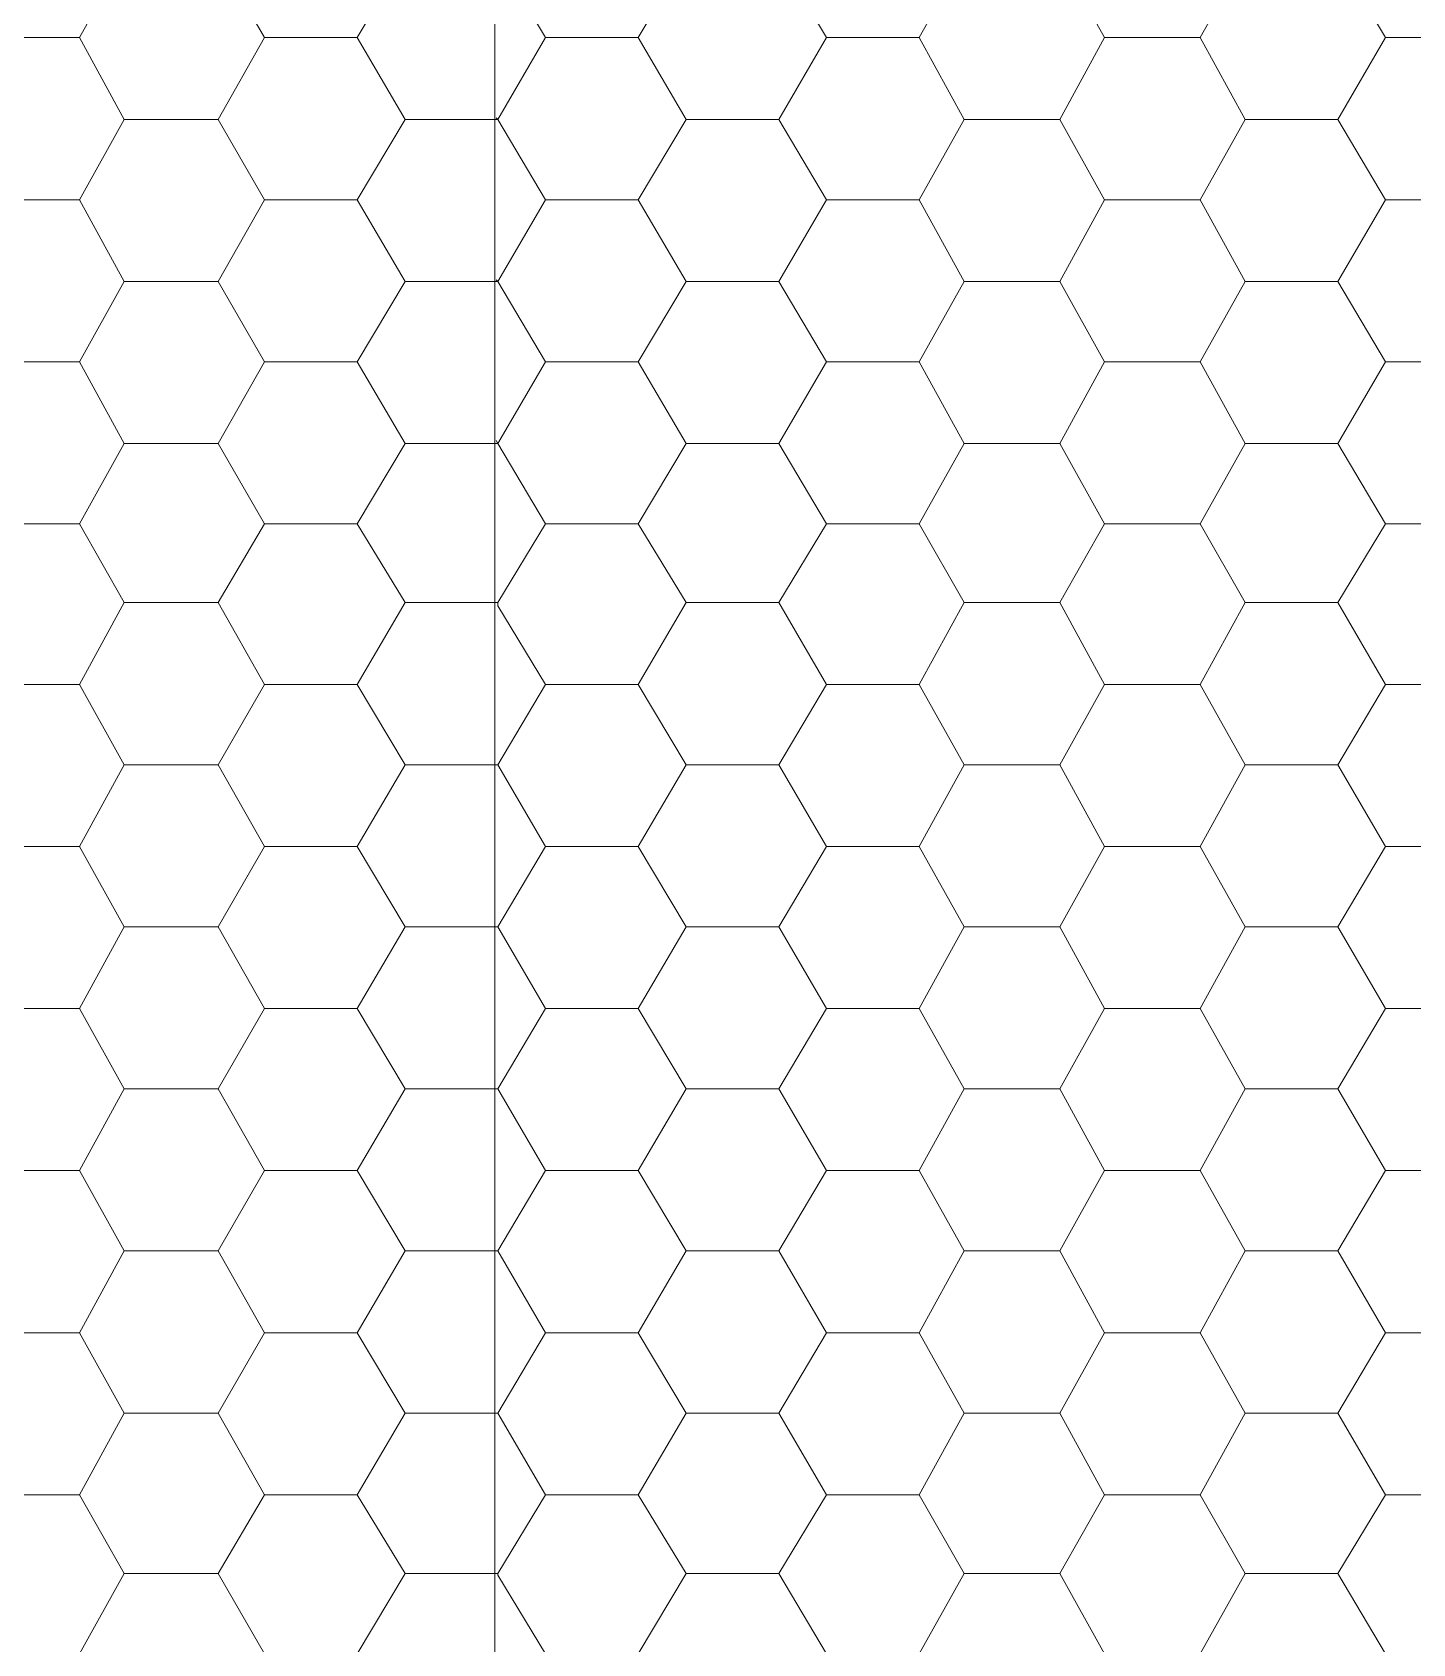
# Model space of a CAD drawing. Header units: millimetres. Extents: x 2928 to 3112, y 1220 to 1280.
# Drawn here: x 3055.415 to 3056.894, y 1271.571 to 1273.298 of the extents above; entities that cross this region are included whole.
import ezdxf

# ---------------------------------------------------------------- set-up
doc = ezdxf.new("R2010")
doc.units = ezdxf.units.MM

msp = doc.modelspace()

# ---------------------------------------------------------------- linework, layer by layer
at = {"color": 253, "linetype": 'Continuous', "lineweight": 5, "true_color": 0x9a9a9a}
msp.add_lwpolyline([(3055.91041, 1268.70214), (3055.91041, 1277.52782), (3056.53066, 1277.52782)], dxfattribs=at)
at = {"color": 9, "linetype": 'Continuous', "lineweight": 13, "true_color": 0xbababa}
for points in [[(3055.46549, 1273.29196), (3055.51346, 1273.37796), (3055.51346, 1273.37796)], [(3055.66397, 1273.29196), (3055.61435, 1273.37796), (3055.61435, 1273.37796)], [(3055.76321, 1273.29196), (3055.81448, 1273.37796), (3055.81448, 1273.37796)], [(3055.96499, 1273.29196), (3055.91372, 1273.37796), (3055.91372, 1273.37796)], [(3056.06423, 1273.29196), (3056.11551, 1273.37796), (3056.11551, 1273.37796)], [(3056.26602, 1273.29196), (3056.21475, 1273.37796), (3056.21475, 1273.37796)], [(3056.36526, 1273.29196), (3056.41323, 1273.37796), (3056.41323, 1273.37796)], [(3056.56374, 1273.29196), (3056.51577, 1273.37796), (3056.51577, 1273.37796)], [(3056.66629, 1273.29196), (3056.71425, 1273.37796), (3056.71425, 1273.37796)], [(3056.86476, 1273.29196), (3056.81349, 1273.37796), (3056.81349, 1273.37796)], [(3055.3646, 1273.29196), (3055.46549, 1273.29196), (3055.46549, 1273.29196)], [(3055.51346, 1273.2043), (3055.46549, 1273.29196), (3055.46549, 1273.29196)], [(3055.61435, 1273.2043), (3055.66397, 1273.29196), (3055.66397, 1273.29196)], [(3055.66397, 1273.29196), (3055.76321, 1273.29196), (3055.76321, 1273.29196)], [(3055.81448, 1273.2043), (3055.76321, 1273.29196), (3055.76321, 1273.29196)], [(3055.91372, 1273.2043), (3055.96499, 1273.29196), (3055.96499, 1273.29196)], [(3055.96499, 1273.29196), (3056.06423, 1273.29196), (3056.06423, 1273.29196)], [(3056.11551, 1273.2043), (3056.06423, 1273.29196), (3056.06423, 1273.29196)], [(3056.21475, 1273.2043), (3056.26602, 1273.29196), (3056.26602, 1273.29196)], [(3056.26602, 1273.29196), (3056.36526, 1273.29196), (3056.36526, 1273.29196)], [(3056.41323, 1273.2043), (3056.36526, 1273.29196), (3056.36526, 1273.29196)], [(3056.51577, 1273.2043), (3056.56374, 1273.29196), (3056.56374, 1273.29196)], [(3056.56374, 1273.29196), (3056.66629, 1273.29196), (3056.66629, 1273.29196)], [(3056.71425, 1273.2043), (3056.66629, 1273.29196), (3056.66629, 1273.29196)], [(3056.81349, 1273.2043), (3056.86476, 1273.29196), (3056.86476, 1273.29196)], [(3056.86476, 1273.29196), (3056.964, 1273.29196), (3056.964, 1273.29196)], [(3055.46549, 1273.11829), (3055.51346, 1273.2043), (3055.51346, 1273.2043)], [(3055.51346, 1273.2043), (3055.61435, 1273.2043), (3055.61435, 1273.2043)], [(3055.66397, 1273.11829), (3055.61435, 1273.2043), (3055.61435, 1273.2043)], [(3055.76321, 1273.11829), (3055.81448, 1273.2043), (3055.81448, 1273.2043)], [(3055.81448, 1273.2043), (3055.91372, 1273.2043), (3055.91372, 1273.2043)], [(3055.91372, 1273.2043), (3055.91207, 1273.20595), (3055.91207, 1273.20595)], [(3055.96499, 1273.11829), (3055.91372, 1273.2043), (3055.91372, 1273.2043)], [(3056.06423, 1273.11829), (3056.11551, 1273.2043), (3056.11551, 1273.2043)], [(3056.11551, 1273.2043), (3056.21475, 1273.2043), (3056.21475, 1273.2043)], [(3056.26602, 1273.11829), (3056.21475, 1273.2043), (3056.21475, 1273.2043)], [(3056.36526, 1273.11829), (3056.41323, 1273.2043), (3056.41323, 1273.2043)], [(3056.41323, 1273.2043), (3056.51577, 1273.2043), (3056.51577, 1273.2043)], [(3056.56374, 1273.11829), (3056.51577, 1273.2043), (3056.51577, 1273.2043)], [(3056.66629, 1273.11829), (3056.71425, 1273.2043), (3056.71425, 1273.2043)], [(3056.71425, 1273.2043), (3056.81349, 1273.2043), (3056.81349, 1273.2043)], [(3056.86476, 1273.11829), (3056.81349, 1273.2043), (3056.81349, 1273.2043)], [(3055.3646, 1273.11829), (3055.46549, 1273.11829), (3055.46549, 1273.11829)], [(3055.51346, 1273.03063), (3055.46549, 1273.11829), (3055.46549, 1273.11829)], [(3055.61435, 1273.03063), (3055.66397, 1273.11829), (3055.66397, 1273.11829)], [(3055.66397, 1273.11829), (3055.76321, 1273.11829), (3055.76321, 1273.11829)], [(3055.81448, 1273.03063), (3055.76321, 1273.11829), (3055.76321, 1273.11829)], [(3055.91372, 1273.03063), (3055.96499, 1273.11829), (3055.96499, 1273.11829)], [(3055.96499, 1273.11829), (3056.06423, 1273.11829), (3056.06423, 1273.11829)], [(3056.11551, 1273.03063), (3056.06423, 1273.11829), (3056.06423, 1273.11829)], [(3056.21475, 1273.03063), (3056.26602, 1273.11829), (3056.26602, 1273.11829)], [(3056.26602, 1273.11829), (3056.36526, 1273.11829), (3056.36526, 1273.11829)], [(3056.41323, 1273.03063), (3056.36526, 1273.11829), (3056.36526, 1273.11829)], [(3056.51577, 1273.03063), (3056.56374, 1273.11829), (3056.56374, 1273.11829)], [(3056.56374, 1273.11829), (3056.66629, 1273.11829), (3056.66629, 1273.11829)], [(3056.71425, 1273.03063), (3056.66629, 1273.11829), (3056.66629, 1273.11829)], [(3056.81349, 1273.03063), (3056.86476, 1273.11829), (3056.86476, 1273.11829)], [(3056.86476, 1273.11829), (3056.964, 1273.11829), (3056.964, 1273.11829)], [(3055.46549, 1272.94462), (3055.51346, 1273.03063), (3055.51346, 1273.03063)], [(3055.51346, 1273.03063), (3055.61435, 1273.03063), (3055.61435, 1273.03063)], [(3055.66397, 1272.94462), (3055.61435, 1273.03063), (3055.61435, 1273.03063)], [(3055.76321, 1272.94462), (3055.81448, 1273.03063), (3055.81448, 1273.03063)], [(3055.81448, 1273.03063), (3055.91372, 1273.03063), (3055.91372, 1273.03063)], [(3055.91372, 1273.03063), (3055.91207, 1273.03228), (3055.91207, 1273.03228)], [(3055.96499, 1272.94462), (3055.91372, 1273.03063), (3055.91372, 1273.03063)], [(3056.06423, 1272.94462), (3056.11551, 1273.03063), (3056.11551, 1273.03063)], [(3056.11551, 1273.03063), (3056.21475, 1273.03063), (3056.21475, 1273.03063)], [(3056.26602, 1272.94462), (3056.21475, 1273.03063), (3056.21475, 1273.03063)], [(3056.36526, 1272.94462), (3056.41323, 1273.03063), (3056.41323, 1273.03063)], [(3056.41323, 1273.03063), (3056.51577, 1273.03063), (3056.51577, 1273.03063)], [(3056.56374, 1272.94462), (3056.51577, 1273.03063), (3056.51577, 1273.03063)], [(3056.66629, 1272.94462), (3056.71425, 1273.03063), (3056.71425, 1273.03063)], [(3056.71425, 1273.03063), (3056.81349, 1273.03063), (3056.81349, 1273.03063)], [(3056.86476, 1272.94462), (3056.81349, 1273.03063), (3056.81349, 1273.03063)], [(3055.3646, 1272.94462), (3055.46549, 1272.94462), (3055.46549, 1272.94462)], [(3055.51346, 1272.85696), (3055.46549, 1272.94462), (3055.46549, 1272.94462)], [(3055.61435, 1272.85696), (3055.66397, 1272.94462), (3055.66397, 1272.94462)], [(3055.66397, 1272.94462), (3055.76321, 1272.94462), (3055.76321, 1272.94462)], [(3055.81448, 1272.85696), (3055.76321, 1272.94462), (3055.76321, 1272.94462)], [(3055.91372, 1272.85696), (3055.96499, 1272.94462), (3055.96499, 1272.94462)], [(3055.96499, 1272.94462), (3056.06423, 1272.94462), (3056.06423, 1272.94462)], [(3056.11551, 1272.85696), (3056.06423, 1272.94462), (3056.06423, 1272.94462)], [(3056.21475, 1272.85696), (3056.26602, 1272.94462), (3056.26602, 1272.94462)], [(3056.26602, 1272.94462), (3056.36526, 1272.94462), (3056.36526, 1272.94462)], [(3056.41323, 1272.85696), (3056.36526, 1272.94462), (3056.36526, 1272.94462)], [(3056.51577, 1272.85696), (3056.56374, 1272.94462), (3056.56374, 1272.94462)], [(3056.56374, 1272.94462), (3056.66629, 1272.94462), (3056.66629, 1272.94462)], [(3056.71425, 1272.85696), (3056.66629, 1272.94462), (3056.66629, 1272.94462)], [(3056.81349, 1272.85696), (3056.86476, 1272.94462), (3056.86476, 1272.94462)], [(3056.86476, 1272.94462), (3056.964, 1272.94462), (3056.964, 1272.94462)], [(3055.46549, 1272.77095), (3055.51346, 1272.85696), (3055.51346, 1272.85696)], [(3055.51346, 1272.85696), (3055.61435, 1272.85696), (3055.61435, 1272.85696)], [(3055.66397, 1272.77095), (3055.61435, 1272.85696), (3055.61435, 1272.85696)], [(3055.76321, 1272.77095), (3055.81448, 1272.85696), (3055.81448, 1272.85696)], [(3055.81448, 1272.85696), (3055.91372, 1272.85696), (3055.91372, 1272.85696)], [(3055.91372, 1272.85696), (3055.91207, 1272.86027), (3055.91207, 1272.86027)], [(3055.96499, 1272.77095), (3055.91372, 1272.85696), (3055.91372, 1272.85696)], [(3056.06423, 1272.77095), (3056.11551, 1272.85696), (3056.11551, 1272.85696)], [(3056.11551, 1272.85696), (3056.21475, 1272.85696), (3056.21475, 1272.85696)], [(3056.26602, 1272.77095), (3056.21475, 1272.85696), (3056.21475, 1272.85696)], [(3056.36526, 1272.77095), (3056.41323, 1272.85696), (3056.41323, 1272.85696)], [(3056.41323, 1272.85696), (3056.51577, 1272.85696), (3056.51577, 1272.85696)], [(3056.56374, 1272.77095), (3056.51577, 1272.85696), (3056.51577, 1272.85696)], [(3056.66629, 1272.77095), (3056.71425, 1272.85696), (3056.71425, 1272.85696)], [(3056.71425, 1272.85696), (3056.81349, 1272.85696), (3056.81349, 1272.85696)], [(3056.86476, 1272.77095), (3056.81349, 1272.85696), (3056.81349, 1272.85696)], [(3055.3646, 1272.77095), (3055.46549, 1272.77095), (3055.46549, 1272.77095)], [(3055.51346, 1272.6866), (3055.46549, 1272.77095), (3055.46549, 1272.77095)], [(3055.61435, 1272.6866), (3055.66397, 1272.77095), (3055.66397, 1272.77095)], [(3055.66397, 1272.77095), (3055.76321, 1272.77095), (3055.76321, 1272.77095)], [(3055.81448, 1272.6866), (3055.76321, 1272.77095), (3055.76321, 1272.77095)], [(3055.91372, 1272.6866), (3055.96499, 1272.77095), (3055.96499, 1272.77095)], [(3055.96499, 1272.77095), (3056.06423, 1272.77095), (3056.06423, 1272.77095)], [(3056.11551, 1272.6866), (3056.06423, 1272.77095), (3056.06423, 1272.77095)], [(3056.21475, 1272.6866), (3056.26602, 1272.77095), (3056.26602, 1272.77095)], [(3056.26602, 1272.77095), (3056.36526, 1272.77095), (3056.36526, 1272.77095)], [(3056.41323, 1272.6866), (3056.36526, 1272.77095), (3056.36526, 1272.77095)], [(3056.51577, 1272.6866), (3056.56374, 1272.77095), (3056.56374, 1272.77095)], [(3056.56374, 1272.77095), (3056.66629, 1272.77095), (3056.66629, 1272.77095)], [(3056.71425, 1272.6866), (3056.66629, 1272.77095), (3056.66629, 1272.77095)], [(3056.81349, 1272.6866), (3056.86476, 1272.77095), (3056.86476, 1272.77095)], [(3056.86476, 1272.77095), (3056.964, 1272.77095), (3056.964, 1272.77095)], [(3055.46549, 1272.59894), (3055.51346, 1272.6866), (3055.51346, 1272.6866)], [(3055.51346, 1272.6866), (3055.61435, 1272.6866), (3055.61435, 1272.6866)], [(3055.66397, 1272.59894), (3055.61435, 1272.6866), (3055.61435, 1272.6866)], [(3055.76321, 1272.59894), (3055.81448, 1272.6866), (3055.81448, 1272.6866)], [(3055.81448, 1272.6866), (3055.91372, 1272.6866), (3055.91372, 1272.6866)], [(3055.91372, 1272.68329), (3055.91372, 1272.6866), (3055.91372, 1272.6866)], [(3055.96499, 1272.59894), (3055.91372, 1272.68329), (3055.91372, 1272.68329)], [(3056.06423, 1272.59894), (3056.11551, 1272.6866), (3056.11551, 1272.6866)], [(3056.11551, 1272.6866), (3056.21475, 1272.6866), (3056.21475, 1272.6866)], [(3056.26602, 1272.59894), (3056.21475, 1272.6866), (3056.21475, 1272.6866)], [(3056.36526, 1272.59894), (3056.41323, 1272.6866), (3056.41323, 1272.6866)], [(3056.41323, 1272.6866), (3056.51577, 1272.6866), (3056.51577, 1272.6866)], [(3056.56374, 1272.59894), (3056.51577, 1272.6866), (3056.51577, 1272.6866)], [(3056.66629, 1272.59894), (3056.71425, 1272.6866), (3056.71425, 1272.6866)], [(3056.71425, 1272.6866), (3056.81349, 1272.6866), (3056.81349, 1272.6866)], [(3056.86476, 1272.59894), (3056.81349, 1272.6866), (3056.81349, 1272.6866)], [(3055.3646, 1272.59894), (3055.46549, 1272.59894), (3055.46549, 1272.59894)], [(3055.51346, 1272.51293), (3055.46549, 1272.59894), (3055.46549, 1272.59894)], [(3055.61435, 1272.51293), (3055.66397, 1272.59894), (3055.66397, 1272.59894)], [(3055.66397, 1272.59894), (3055.76321, 1272.59894), (3055.76321, 1272.59894)], [(3055.81448, 1272.51293), (3055.76321, 1272.59894), (3055.76321, 1272.59894)], [(3055.91372, 1272.51293), (3055.96499, 1272.59894), (3055.96499, 1272.59894)], [(3055.96499, 1272.59894), (3056.06423, 1272.59894), (3056.06423, 1272.59894)], [(3056.11551, 1272.51293), (3056.06423, 1272.59894), (3056.06423, 1272.59894)], [(3056.21475, 1272.51293), (3056.26602, 1272.59894), (3056.26602, 1272.59894)], [(3056.26602, 1272.59894), (3056.36526, 1272.59894), (3056.36526, 1272.59894)], [(3056.41323, 1272.51293), (3056.36526, 1272.59894), (3056.36526, 1272.59894)], [(3056.51577, 1272.51293), (3056.56374, 1272.59894), (3056.56374, 1272.59894)], [(3056.56374, 1272.59894), (3056.66629, 1272.59894), (3056.66629, 1272.59894)], [(3056.71425, 1272.51293), (3056.66629, 1272.59894), (3056.66629, 1272.59894)], [(3056.81349, 1272.51293), (3056.86476, 1272.59894), (3056.86476, 1272.59894)], [(3056.86476, 1272.59894), (3056.964, 1272.59894), (3056.964, 1272.59894)], [(3055.46549, 1272.42527), (3055.51346, 1272.51293), (3055.51346, 1272.51293)], [(3055.51346, 1272.51293), (3055.61435, 1272.51293), (3055.61435, 1272.51293)], [(3055.66397, 1272.42527), (3055.61435, 1272.51293), (3055.61435, 1272.51293)], [(3055.76321, 1272.42527), (3055.81448, 1272.51293), (3055.81448, 1272.51293)], [(3055.81448, 1272.51293), (3055.91372, 1272.51293), (3055.91372, 1272.51293)], [(3055.96499, 1272.42527), (3055.91372, 1272.51293), (3055.91372, 1272.51293)], [(3056.06423, 1272.42527), (3056.11551, 1272.51293), (3056.11551, 1272.51293)], [(3056.11551, 1272.51293), (3056.21475, 1272.51293), (3056.21475, 1272.51293)], [(3056.26602, 1272.42527), (3056.21475, 1272.51293), (3056.21475, 1272.51293)], [(3056.36526, 1272.42527), (3056.41323, 1272.51293), (3056.41323, 1272.51293)], [(3056.41323, 1272.51293), (3056.51577, 1272.51293), (3056.51577, 1272.51293)], [(3056.56374, 1272.42527), (3056.51577, 1272.51293), (3056.51577, 1272.51293)], [(3056.66629, 1272.42527), (3056.71425, 1272.51293), (3056.71425, 1272.51293)], [(3056.71425, 1272.51293), (3056.81349, 1272.51293), (3056.81349, 1272.51293)], [(3056.86476, 1272.42527), (3056.81349, 1272.51293), (3056.81349, 1272.51293)], [(3055.3646, 1272.42527), (3055.46549, 1272.42527), (3055.46549, 1272.42527)], [(3055.51346, 1272.33926), (3055.46549, 1272.42527), (3055.46549, 1272.42527)], [(3055.61435, 1272.33926), (3055.66397, 1272.42527), (3055.66397, 1272.42527)], [(3055.66397, 1272.42527), (3055.76321, 1272.42527), (3055.76321, 1272.42527)], [(3055.81448, 1272.33926), (3055.76321, 1272.42527), (3055.76321, 1272.42527)], [(3055.91372, 1272.33926), (3055.96499, 1272.42527), (3055.96499, 1272.42527)], [(3055.96499, 1272.42527), (3056.06423, 1272.42527), (3056.06423, 1272.42527)], [(3056.11551, 1272.33926), (3056.06423, 1272.42527), (3056.06423, 1272.42527)], [(3056.21475, 1272.33926), (3056.26602, 1272.42527), (3056.26602, 1272.42527)], [(3056.26602, 1272.42527), (3056.36526, 1272.42527), (3056.36526, 1272.42527)], [(3056.41323, 1272.33926), (3056.36526, 1272.42527), (3056.36526, 1272.42527)], [(3056.51577, 1272.33926), (3056.56374, 1272.42527), (3056.56374, 1272.42527)], [(3056.56374, 1272.42527), (3056.66629, 1272.42527), (3056.66629, 1272.42527)], [(3056.71425, 1272.33926), (3056.66629, 1272.42527), (3056.66629, 1272.42527)], [(3056.81349, 1272.33926), (3056.86476, 1272.42527), (3056.86476, 1272.42527)], [(3056.86476, 1272.42527), (3056.964, 1272.42527), (3056.964, 1272.42527)], [(3055.46549, 1272.2516), (3055.51346, 1272.33926), (3055.51346, 1272.33926)], [(3055.51346, 1272.33926), (3055.61435, 1272.33926), (3055.61435, 1272.33926)], [(3055.66397, 1272.2516), (3055.61435, 1272.33926), (3055.61435, 1272.33926)], [(3055.76321, 1272.2516), (3055.81448, 1272.33926), (3055.81448, 1272.33926)], [(3055.81448, 1272.33926), (3055.91372, 1272.33926), (3055.91372, 1272.33926)], [(3055.96499, 1272.2516), (3055.91372, 1272.33926), (3055.91372, 1272.33926)], [(3056.06423, 1272.2516), (3056.11551, 1272.33926), (3056.11551, 1272.33926)], [(3056.11551, 1272.33926), (3056.21475, 1272.33926), (3056.21475, 1272.33926)], [(3056.26602, 1272.2516), (3056.21475, 1272.33926), (3056.21475, 1272.33926)], [(3056.36526, 1272.2516), (3056.41323, 1272.33926), (3056.41323, 1272.33926)], [(3056.41323, 1272.33926), (3056.51577, 1272.33926), (3056.51577, 1272.33926)], [(3056.56374, 1272.2516), (3056.51577, 1272.33926), (3056.51577, 1272.33926)], [(3056.66629, 1272.2516), (3056.71425, 1272.33926), (3056.71425, 1272.33926)], [(3056.71425, 1272.33926), (3056.81349, 1272.33926), (3056.81349, 1272.33926)], [(3056.86476, 1272.2516), (3056.81349, 1272.33926), (3056.81349, 1272.33926)], [(3055.3646, 1272.2516), (3055.46549, 1272.2516), (3055.46549, 1272.2516)], [(3055.51346, 1272.16559), (3055.46549, 1272.2516), (3055.46549, 1272.2516)], [(3055.61435, 1272.16559), (3055.66397, 1272.2516), (3055.66397, 1272.2516)], [(3055.66397, 1272.2516), (3055.76321, 1272.2516), (3055.76321, 1272.2516)], [(3055.81448, 1272.16559), (3055.76321, 1272.2516), (3055.76321, 1272.2516)], [(3055.91372, 1272.16559), (3055.96499, 1272.2516), (3055.96499, 1272.2516)], [(3055.96499, 1272.2516), (3056.06423, 1272.2516), (3056.06423, 1272.2516)], [(3056.11551, 1272.16559), (3056.06423, 1272.2516), (3056.06423, 1272.2516)], [(3056.21475, 1272.16559), (3056.26602, 1272.2516), (3056.26602, 1272.2516)], [(3056.26602, 1272.2516), (3056.36526, 1272.2516), (3056.36526, 1272.2516)], [(3056.41323, 1272.16559), (3056.36526, 1272.2516), (3056.36526, 1272.2516)], [(3056.51577, 1272.16559), (3056.56374, 1272.2516), (3056.56374, 1272.2516)], [(3056.56374, 1272.2516), (3056.66629, 1272.2516), (3056.66629, 1272.2516)], [(3056.71425, 1272.16559), (3056.66629, 1272.2516), (3056.66629, 1272.2516)], [(3056.81349, 1272.16559), (3056.86476, 1272.2516), (3056.86476, 1272.2516)], [(3056.86476, 1272.2516), (3056.964, 1272.2516), (3056.964, 1272.2516)], [(3055.46549, 1272.07793), (3055.51346, 1272.16559), (3055.51346, 1272.16559)], [(3055.51346, 1272.16559), (3055.61435, 1272.16559), (3055.61435, 1272.16559)], [(3055.66397, 1272.07793), (3055.61435, 1272.16559), (3055.61435, 1272.16559)], [(3055.76321, 1272.07793), (3055.81448, 1272.16559), (3055.81448, 1272.16559)], [(3055.81448, 1272.16559), (3055.91372, 1272.16559), (3055.91372, 1272.16559)], [(3055.96499, 1272.07793), (3055.91372, 1272.16559), (3055.91372, 1272.16559)], [(3056.06423, 1272.07793), (3056.11551, 1272.16559), (3056.11551, 1272.16559)], [(3056.11551, 1272.16559), (3056.21475, 1272.16559), (3056.21475, 1272.16559)], [(3056.26602, 1272.07793), (3056.21475, 1272.16559), (3056.21475, 1272.16559)], [(3056.36526, 1272.07793), (3056.41323, 1272.16559), (3056.41323, 1272.16559)], [(3056.41323, 1272.16559), (3056.51577, 1272.16559), (3056.51577, 1272.16559)], [(3056.56374, 1272.07793), (3056.51577, 1272.16559), (3056.51577, 1272.16559)], [(3056.66629, 1272.07793), (3056.71425, 1272.16559), (3056.71425, 1272.16559)], [(3056.71425, 1272.16559), (3056.81349, 1272.16559), (3056.81349, 1272.16559)], [(3056.86476, 1272.07793), (3056.81349, 1272.16559), (3056.81349, 1272.16559)], [(3055.3646, 1272.07793), (3055.46549, 1272.07793), (3055.46549, 1272.07793)], [(3055.51346, 1271.99192), (3055.46549, 1272.07793), (3055.46549, 1272.07793)], [(3055.61435, 1271.99192), (3055.66397, 1272.07793), (3055.66397, 1272.07793)], [(3055.66397, 1272.07793), (3055.76321, 1272.07793), (3055.76321, 1272.07793)], [(3055.81448, 1271.99192), (3055.76321, 1272.07793), (3055.76321, 1272.07793)], [(3055.91372, 1271.99192), (3055.96499, 1272.07793), (3055.96499, 1272.07793)], [(3055.96499, 1272.07793), (3056.06423, 1272.07793), (3056.06423, 1272.07793)], [(3056.11551, 1271.99192), (3056.06423, 1272.07793), (3056.06423, 1272.07793)], [(3056.21475, 1271.99192), (3056.26602, 1272.07793), (3056.26602, 1272.07793)], [(3056.26602, 1272.07793), (3056.36526, 1272.07793), (3056.36526, 1272.07793)], [(3056.41323, 1271.99192), (3056.36526, 1272.07793), (3056.36526, 1272.07793)], [(3056.51577, 1271.99192), (3056.56374, 1272.07793), (3056.56374, 1272.07793)], [(3056.56374, 1272.07793), (3056.66629, 1272.07793), (3056.66629, 1272.07793)], [(3056.71425, 1271.99192), (3056.66629, 1272.07793), (3056.66629, 1272.07793)], [(3056.81349, 1271.99192), (3056.86476, 1272.07793), (3056.86476, 1272.07793)], [(3056.86476, 1272.07793), (3056.964, 1272.07793), (3056.964, 1272.07793)], [(3055.46549, 1271.90426), (3055.51346, 1271.99192), (3055.51346, 1271.99192)], [(3055.51346, 1271.99192), (3055.61435, 1271.99192), (3055.61435, 1271.99192)], [(3055.66397, 1271.90426), (3055.61435, 1271.99192), (3055.61435, 1271.99192)], [(3055.76321, 1271.90426), (3055.81448, 1271.99192), (3055.81448, 1271.99192)], [(3055.81448, 1271.99192), (3055.91372, 1271.99192), (3055.91372, 1271.99192)], [(3055.96499, 1271.90426), (3055.91372, 1271.99192), (3055.91372, 1271.99192)], [(3056.06423, 1271.90426), (3056.11551, 1271.99192), (3056.11551, 1271.99192)], [(3056.11551, 1271.99192), (3056.21475, 1271.99192), (3056.21475, 1271.99192)], [(3056.26602, 1271.90426), (3056.21475, 1271.99192), (3056.21475, 1271.99192)], [(3056.36526, 1271.90426), (3056.41323, 1271.99192), (3056.41323, 1271.99192)], [(3056.41323, 1271.99192), (3056.51577, 1271.99192), (3056.51577, 1271.99192)], [(3056.56374, 1271.90426), (3056.51577, 1271.99192), (3056.51577, 1271.99192)], [(3056.66629, 1271.90426), (3056.71425, 1271.99192), (3056.71425, 1271.99192)], [(3056.71425, 1271.99192), (3056.81349, 1271.99192), (3056.81349, 1271.99192)], [(3056.86476, 1271.90426), (3056.81349, 1271.99192), (3056.81349, 1271.99192)], [(3055.3646, 1271.90426), (3055.46549, 1271.90426), (3055.46549, 1271.90426)], [(3055.51346, 1271.81825), (3055.46549, 1271.90426), (3055.46549, 1271.90426)], [(3055.61435, 1271.81825), (3055.66397, 1271.90426), (3055.66397, 1271.90426)], [(3055.66397, 1271.90426), (3055.76321, 1271.90426), (3055.76321, 1271.90426)], [(3055.81448, 1271.81825), (3055.76321, 1271.90426), (3055.76321, 1271.90426)], [(3055.91372, 1271.81825), (3055.96499, 1271.90426), (3055.96499, 1271.90426)], [(3055.96499, 1271.90426), (3056.06423, 1271.90426), (3056.06423, 1271.90426)], [(3056.11551, 1271.81825), (3056.06423, 1271.90426), (3056.06423, 1271.90426)], [(3056.21475, 1271.81825), (3056.26602, 1271.90426), (3056.26602, 1271.90426)], [(3056.26602, 1271.90426), (3056.36526, 1271.90426), (3056.36526, 1271.90426)], [(3056.41323, 1271.81825), (3056.36526, 1271.90426), (3056.36526, 1271.90426)], [(3056.51577, 1271.81825), (3056.56374, 1271.90426), (3056.56374, 1271.90426)], [(3056.56374, 1271.90426), (3056.66629, 1271.90426), (3056.66629, 1271.90426)], [(3056.71425, 1271.81825), (3056.66629, 1271.90426), (3056.66629, 1271.90426)], [(3056.81349, 1271.81825), (3056.86476, 1271.90426), (3056.86476, 1271.90426)], [(3056.86476, 1271.90426), (3056.964, 1271.90426), (3056.964, 1271.90426)], [(3055.46549, 1271.73059), (3055.51346, 1271.81825), (3055.51346, 1271.81825)], [(3055.51346, 1271.81825), (3055.61435, 1271.81825), (3055.61435, 1271.81825)], [(3055.66397, 1271.73059), (3055.61435, 1271.81825), (3055.61435, 1271.81825)], [(3055.76321, 1271.73059), (3055.81448, 1271.81825), (3055.81448, 1271.81825)], [(3055.81448, 1271.81825), (3055.91372, 1271.81825), (3055.91372, 1271.81825)], [(3055.96499, 1271.73059), (3055.91372, 1271.81825), (3055.91372, 1271.81825)], [(3056.06423, 1271.73059), (3056.11551, 1271.81825), (3056.11551, 1271.81825)], [(3056.11551, 1271.81825), (3056.21475, 1271.81825), (3056.21475, 1271.81825)], [(3056.26602, 1271.73059), (3056.21475, 1271.81825), (3056.21475, 1271.81825)], [(3056.36526, 1271.73059), (3056.41323, 1271.81825), (3056.41323, 1271.81825)], [(3056.41323, 1271.81825), (3056.51577, 1271.81825), (3056.51577, 1271.81825)], [(3056.56374, 1271.73059), (3056.51577, 1271.81825), (3056.51577, 1271.81825)], [(3056.66629, 1271.73059), (3056.71425, 1271.81825), (3056.71425, 1271.81825)], [(3056.71425, 1271.81825), (3056.81349, 1271.81825), (3056.81349, 1271.81825)], [(3056.86476, 1271.73059), (3056.81349, 1271.81825), (3056.81349, 1271.81825)], [(3055.3646, 1271.73059), (3055.46549, 1271.73059), (3055.46549, 1271.73059)], [(3055.51346, 1271.64624), (3055.46549, 1271.73059), (3055.46549, 1271.73059)], [(3055.61435, 1271.64624), (3055.66397, 1271.73059), (3055.66397, 1271.73059)], [(3055.66397, 1271.73059), (3055.76321, 1271.73059), (3055.76321, 1271.73059)], [(3055.81448, 1271.64624), (3055.76321, 1271.73059), (3055.76321, 1271.73059)], [(3055.91372, 1271.64624), (3055.96499, 1271.73059), (3055.96499, 1271.73059)], [(3055.96499, 1271.73059), (3056.06423, 1271.73059), (3056.06423, 1271.73059)], [(3056.11551, 1271.64624), (3056.06423, 1271.73059), (3056.06423, 1271.73059)], [(3056.21475, 1271.64624), (3056.26602, 1271.73059), (3056.26602, 1271.73059)], [(3056.26602, 1271.73059), (3056.36526, 1271.73059), (3056.36526, 1271.73059)], [(3056.41323, 1271.64624), (3056.36526, 1271.73059), (3056.36526, 1271.73059)], [(3056.51577, 1271.64624), (3056.56374, 1271.73059), (3056.56374, 1271.73059)], [(3056.56374, 1271.73059), (3056.66629, 1271.73059), (3056.66629, 1271.73059)], [(3056.71425, 1271.64624), (3056.66629, 1271.73059), (3056.66629, 1271.73059)], [(3056.81349, 1271.64624), (3056.86476, 1271.73059), (3056.86476, 1271.73059)], [(3056.86476, 1271.73059), (3056.964, 1271.73059), (3056.964, 1271.73059)], [(3055.46549, 1271.56023), (3055.51346, 1271.64624), (3055.51346, 1271.64624)], [(3055.51346, 1271.64624), (3055.61435, 1271.64624), (3055.61435, 1271.64624)], [(3055.66397, 1271.56023), (3055.61435, 1271.64624), (3055.61435, 1271.64624)], [(3055.76321, 1271.56023), (3055.81448, 1271.64624), (3055.81448, 1271.64624)], [(3055.81448, 1271.64624), (3055.91372, 1271.64624), (3055.91372, 1271.64624)], [(3055.96499, 1271.56023), (3055.91372, 1271.64458), (3055.91372, 1271.64624)], [(3056.06423, 1271.56023), (3056.11551, 1271.64624), (3056.11551, 1271.64624)], [(3056.11551, 1271.64624), (3056.21475, 1271.64624), (3056.21475, 1271.64624)], [(3056.26602, 1271.56023), (3056.21475, 1271.64624), (3056.21475, 1271.64624)], [(3056.36526, 1271.56023), (3056.41323, 1271.64624), (3056.41323, 1271.64624)], [(3056.41323, 1271.64624), (3056.51577, 1271.64624), (3056.51577, 1271.64624)], [(3056.56374, 1271.56023), (3056.51577, 1271.64624), (3056.51577, 1271.64624)], [(3056.66629, 1271.56023), (3056.71425, 1271.64624), (3056.71425, 1271.64624)], [(3056.71425, 1271.64624), (3056.81349, 1271.64624), (3056.81349, 1271.64624)], [(3056.86476, 1271.56023), (3056.81349, 1271.64624), (3056.81349, 1271.64624)]]:
    msp.add_lwpolyline(points, dxfattribs=at)

doc.saveas('drawing.dxf')
